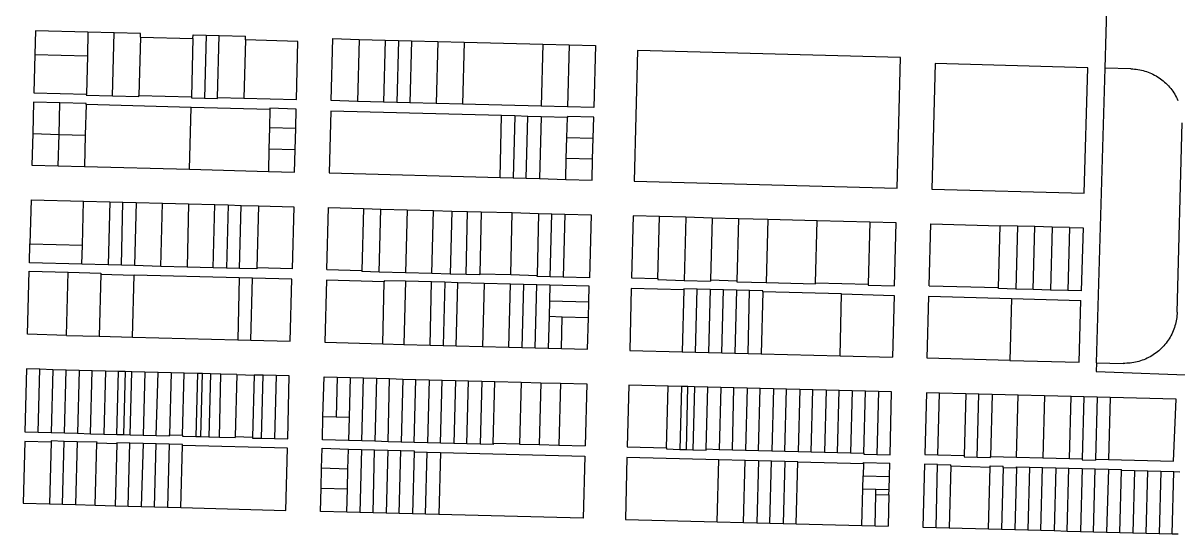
# Model space of a CAD drawing. Header units: inches. Extents: x 486468 to 494399, y 5455955 to 5460553.
# Drawn here: x 488730 to 489399, y 5457467 to 5457763 of the extents above; entities that cross this region are included whole.
import ezdxf

# ---------------------------------------------------------------- set-up
doc = ezdxf.new("R2010")
doc.units = ezdxf.units.IN
doc.header["$MEASUREMENT"] = 0
doc.layers.add('ParcelLines', color=10, linetype='Continuous')

msp = doc.modelspace()

# ---------------------------------------------------------------- linework, layer by layer
at = {"layer": 'ParcelLines', "color": 1}
for p, q in [((489356.663, 5457737.296), (489357.953, 5457780.887)), ((488736.718, 5457758.998), (488736.378, 5457745.296)), ((488767.168, 5457758.176), (488736.718, 5457758.998)), ((488767.168, 5457758.176), (488766.828, 5457744.496)), ((488782.418, 5457757.755), (488767.168, 5457758.176)), ((488781.468, 5457721.244), (488782.418, 5457757.755)), ((488797.618, 5457757.344), (488782.418, 5457757.755)), ((488797.568, 5457755.244), (488797.618, 5457757.344)), ((488828.017, 5457754.443), (488828.067, 5457756.543)), ((488828.067, 5457756.543), (488835.667, 5457756.343)), ((488835.667, 5457756.343), (488834.718, 5457719.842)), ((488835.667, 5457756.343), (488843.267, 5457756.142)), ((488842.318, 5457720.241), (488843.267, 5457756.142)), ((488843.267, 5457756.142), (488858.467, 5457755.741)), ((488858.417, 5457753.641), (488858.467, 5457755.741)), ((488797.568, 5457755.244), (488796.668, 5457721.444)), ((488797.568, 5457755.244), (488828.017, 5457754.443)), ((488828.017, 5457754.443), (488827.118, 5457720.642)), ((488858.417, 5457753.641), (488857.568, 5457719.841)), ((488888.866, 5457752.79), (488858.417, 5457753.641)), ((488888.016, 5457719.04), (488888.866, 5457752.79)), ((488908.066, 5457718.438), (488909.016, 5457754.389)), ((488909.016, 5457754.389), (488924.266, 5457753.978)), ((488924.266, 5457753.978), (488939.466, 5457753.578)), ((488939.466, 5457753.578), (488947.066, 5457753.377)), ((488947.066, 5457753.377), (488954.716, 5457753.167)), ((488954.716, 5457753.167), (488969.916, 5457752.766)), ((488969.916, 5457752.766), (488985.165, 5457752.366)), ((488985.165, 5457752.366), (488984.216, 5457716.405)), ((488985.165, 5457752.366), (489030.865, 5457751.146)), ((489030.865, 5457751.146), (489046.065, 5457750.746)), ((489046.065, 5457750.746), (489061.315, 5457750.337)), ((489061.315, 5457750.337), (489060.366, 5457714.387)), ((488736.378, 5457745.296), (488735.818, 5457723.046)), ((488736.378, 5457745.296), (488766.828, 5457744.496)), ((488766.828, 5457744.496), (488766.268, 5457722.244)), ((489085.615, 5457747.588), (489083.666, 5457671.688)), ((489238.064, 5457743.493), (489085.615, 5457747.588)), ((489236.115, 5457667.642), (489238.064, 5457743.493)), ((489258.114, 5457739.893), (489256.214, 5457667.094)), ((489346.613, 5457737.546), (489258.114, 5457739.893)), ((489344.464, 5457664.745), (489346.613, 5457737.546)), ((489351.616, 5457566.496), (489356.663, 5457737.296)), ((489371.663, 5457736.896), (489356.663, 5457737.296)), ((488735.818, 5457723.046), (488766.268, 5457722.244)), ((488766.268, 5457722.244), (488766.218, 5457721.644)), ((488735.668, 5457717.546), (488735.199, 5457699.296)), ((488750.868, 5457717.145), (488735.668, 5457717.546)), ((488750.419, 5457698.895), (488750.868, 5457717.145)), ((488766.118, 5457716.744), (488750.868, 5457717.145)), ((488766.068, 5457716.144), (488765.628, 5457698.494)), ((488766.068, 5457716.144), (488766.118, 5457716.744)), ((488826.968, 5457714.542), (488766.068, 5457716.144)), ((488766.218, 5457721.644), (488781.468, 5457721.244)), ((488781.468, 5457721.244), (488796.668, 5457720.844)), ((488796.668, 5457721.444), (488827.118, 5457720.642)), ((488796.668, 5457720.844), (488796.668, 5457721.444)), ((488827.118, 5457720.642), (488827.118, 5457720.042)), ((488827.118, 5457720.042), (488834.718, 5457719.842)), ((488834.718, 5457719.842), (488842.318, 5457719.641)), ((488842.318, 5457719.641), (488842.318, 5457720.241)), ((488842.318, 5457720.241), (488857.568, 5457719.841)), ((488857.568, 5457719.841), (488888.016, 5457719.04)), ((488923.316, 5457718.028), (488908.066, 5457718.438)), ((488938.516, 5457717.628), (488923.316, 5457718.028)), ((488946.166, 5457717.417), (488938.516, 5457717.628)), ((488953.766, 5457717.217), (488946.166, 5457717.417)), ((488969.016, 5457716.806), (488953.766, 5457717.217)), ((488984.216, 5457716.405), (488969.016, 5457716.806)), ((489029.916, 5457715.197), (488984.216, 5457716.405)), ((488872.618, 5457713.34), (488826.968, 5457714.542)), ((488872.618, 5457713.34), (488872.358, 5457702.89)), ((488872.618, 5457713.99), (488872.618, 5457713.34)), ((488887.866, 5457713.59), (488872.618, 5457713.99)), ((488887.577, 5457702.49), (488887.866, 5457713.59)), ((488907.916, 5457712.439), (488907.017, 5457676.539)), ((489006.916, 5457709.765), (488907.916, 5457712.439)), ((489014.566, 5457709.555), (489006.916, 5457709.765)), ((489022.166, 5457709.345), (489014.566, 5457709.555)), ((489029.766, 5457709.147), (489022.166, 5457709.345)), ((489045.016, 5457708.737), (489029.766, 5457709.147)), ((489045.166, 5457714.787), (489029.916, 5457715.197)), ((489045.016, 5457709.337), (489045.016, 5457708.737)), ((489060.266, 5457708.937), (489045.016, 5457709.337)), ((489060.366, 5457714.387), (489045.166, 5457714.787)), ((489059.946, 5457696.737), (489060.266, 5457708.937)), ((488872.358, 5457702.89), (488872.038, 5457690.239)), ((488887.248, 5457689.84), (488887.577, 5457702.49)), ((489044.706, 5457697.137), (489045.016, 5457708.737)), ((489398.415, 5457595.796), (489401.364, 5457705.597)), ((488735.199, 5457699.296), (488734.719, 5457680.994)), ((488750.419, 5457698.895), (488765.628, 5457698.494)), ((489044.386, 5457684.936), (489044.706, 5457697.137)), ((489059.626, 5457684.537), (489059.946, 5457696.737)), ((488887.248, 5457689.84), (488872.038, 5457690.239)), ((489044.066, 5457672.806), (489044.386, 5457684.936)), ((489059.316, 5457672.387), (489059.626, 5457684.537)), ((488734.719, 5457680.994), (488749.969, 5457680.595)), ((488749.969, 5457680.595), (488765.169, 5457680.204)), ((488765.169, 5457680.204), (488826.018, 5457678.622)), ((488826.018, 5457678.622), (488871.718, 5457677.429)), ((488907.017, 5457676.539), (489006.016, 5457673.836)), ((489006.016, 5457673.836), (489013.616, 5457673.636)), ((489013.616, 5457673.636), (489021.216, 5457673.426)), ((489021.216, 5457673.426), (489028.866, 5457673.216)), ((489028.866, 5457673.216), (489044.066, 5457672.806)), ((489044.066, 5457672.806), (489059.316, 5457672.387)), ((489083.666, 5457671.688), (489236.115, 5457667.642)), ((489256.214, 5457667.094), (489344.464, 5457664.745)), ((488734.209, 5457660.884), (488733.559, 5457635.344)), ((488734.209, 5457660.884), (488764.669, 5457660.104)), ((488763.969, 5457634.542), (488764.669, 5457660.104)), ((488764.669, 5457660.104), (488779.869, 5457659.713)), ((488779.869, 5457659.713), (488778.919, 5457623.151)), ((488779.869, 5457659.713), (488787.469, 5457659.512)), ((488786.519, 5457622.951), (488787.469, 5457659.512)), ((488787.469, 5457659.512), (488795.069, 5457659.312)), ((488795.069, 5457659.312), (488794.119, 5457622.751)), ((488795.069, 5457659.312), (488810.319, 5457658.921)), ((488809.369, 5457622.351), (488810.319, 5457658.921)), ((488810.319, 5457658.921), (488825.518, 5457658.521)), ((488825.518, 5457658.521), (488824.569, 5457621.95)), ((488825.518, 5457658.521), (488840.718, 5457658.131)), ((488839.819, 5457621.55), (488840.718, 5457658.131)), ((488840.718, 5457658.131), (488848.368, 5457657.93)), ((488848.368, 5457657.93), (488847.419, 5457621.349)), ((488848.368, 5457657.93), (488855.968, 5457657.73)), ((488855.019, 5457621.149), (488855.968, 5457657.73)), ((488855.968, 5457657.73), (488866.018, 5457657.47)), ((488866.018, 5457657.47), (488865.069, 5457621.489)), ((488866.018, 5457657.47), (488886.418, 5457656.939)), ((488886.418, 5457656.939), (488885.469, 5457620.989)), ((488905.574, 5457620.447), (488906.507, 5457656.398)), ((488906.507, 5457656.398), (488926.917, 5457655.828)), ((488926.917, 5457655.828), (488925.983, 5457619.891)), ((488926.917, 5457655.828), (488936.967, 5457655.557)), ((488936.017, 5457619.006), (488936.967, 5457655.557)), ((488936.967, 5457655.557), (488952.167, 5457655.146)), ((488952.167, 5457655.146), (488951.267, 5457618.587)), ((488952.167, 5457655.146), (488967.417, 5457654.726)), ((488967.417, 5457654.726), (488978.067, 5457654.435)), ((488978.067, 5457654.435), (488977.117, 5457617.886)), ((488978.067, 5457654.435), (488987.217, 5457654.185)), ((488986.267, 5457617.635), (488987.217, 5457654.185)), ((488987.217, 5457654.185), (488995.117, 5457653.976)), ((488995.117, 5457653.976), (488994.227, 5457618.035)), ((488995.117, 5457653.976), (489013.117, 5457653.486)), ((489012.187, 5457617.545), (489013.117, 5457653.486)), ((489013.117, 5457653.486), (489028.316, 5457653.066)), ((489028.316, 5457653.066), (489027.432, 5457617.135)), ((489028.316, 5457653.066), (489035.966, 5457652.856)), ((489035.966, 5457652.856), (489043.566, 5457652.656)), ((489043.566, 5457652.656), (489058.816, 5457652.237)), ((489058.816, 5457652.237), (489057.867, 5457615.687)), ((489083.166, 5457651.588), (489082.217, 5457615.637)), ((489098.416, 5457651.178), (489083.166, 5457651.588)), ((489097.467, 5457615.238), (489098.416, 5457651.178)), ((489113.666, 5457650.778), (489098.416, 5457651.178)), ((489113.666, 5457650.778), (489112.716, 5457614.239)), ((489128.866, 5457650.379), (489113.666, 5457650.778)), ((489128.866, 5457650.379), (489127.916, 5457614.439)), ((489144.116, 5457649.97), (489128.866, 5457650.379)), ((489144.116, 5457649.97), (489143.166, 5457614.039)), ((489161.266, 5457649.51), (489144.116, 5457649.97)), ((489161.266, 5457649.51), (489160.316, 5457612.99)), ((489189.865, 5457648.751), (489161.266, 5457649.51)), ((489220.315, 5457647.942), (489189.865, 5457648.751)), ((489220.315, 5457647.942), (489219.366, 5457612.041)), ((489235.565, 5457647.542), (489220.315, 5457647.942)), ((489234.615, 5457611.043), (489235.565, 5457647.542)), ((489254.705, 5457611.033), (489255.605, 5457647.003)), ((489255.605, 5457647.003), (489295.814, 5457645.924)), ((489294.915, 5457609.995), (489295.814, 5457645.924)), ((489305.865, 5457645.655), (489295.814, 5457645.924)), ((489315.865, 5457645.395), (489305.865, 5457645.655)), ((489315.015, 5457608.895), (489315.865, 5457645.395)), ((489325.915, 5457645.125), (489315.865, 5457645.395)), ((489335.965, 5457644.855), (489325.915, 5457645.125)), ((488733.269, 5457624.344), (488733.559, 5457635.344)), ((488733.559, 5457635.344), (488763.969, 5457634.542)), ((488763.669, 5457623.542), (488763.969, 5457634.542)), ((488763.669, 5457623.542), (488733.269, 5457624.344)), ((488778.919, 5457623.151), (488763.669, 5457623.542)), ((488786.519, 5457622.951), (488778.919, 5457623.151)), ((488794.119, 5457622.751), (488786.519, 5457622.951)), ((488809.369, 5457622.351), (488794.119, 5457622.751)), ((488824.569, 5457621.95), (488809.369, 5457622.351)), ((488839.819, 5457621.55), (488824.569, 5457621.95)), ((488732.17, 5457582.942), (488733.119, 5457619.493)), ((488733.119, 5457619.493), (488755.619, 5457618.892)), ((488754.67, 5457582.341), (488755.619, 5457618.892)), ((488755.619, 5457618.892), (488774.669, 5457618.392)), ((488774.669, 5457618.392), (488774.649, 5457617.792)), ((488854.869, 5457615.689), (488793.969, 5457617.291)), ((488847.419, 5457621.349), (488839.819, 5457621.55)), ((488855.019, 5457621.149), (488847.419, 5457621.349)), ((488854.869, 5457615.689), (488853.969, 5457579.699)), ((488862.469, 5457615.489), (488854.869, 5457615.689)), ((488861.569, 5457579.499), (488862.469, 5457615.489)), ((488885.319, 5457614.889), (488862.469, 5457615.489)), ((488885.469, 5457620.989), (488865.069, 5457621.489)), ((488905.574, 5457620.447), (488925.983, 5457619.891)), ((488925.983, 5457619.891), (488925.967, 5457619.287)), ((488936.017, 5457619.006), (488925.967, 5457619.287)), ((488951.267, 5457618.587), (488936.017, 5457619.006)), ((488966.467, 5457618.176), (488951.267, 5457618.587)), ((488977.117, 5457617.886), (488966.467, 5457618.176)), ((488986.267, 5457617.635), (488977.117, 5457617.886)), ((488994.217, 5457617.425), (488986.267, 5457617.635)), ((488994.227, 5457618.035), (489012.187, 5457617.545)), ((489012.187, 5457617.545), (489027.432, 5457617.135)), ((489027.417, 5457616.526), (489027.432, 5457617.135)), ((489035.017, 5457616.317), (489027.417, 5457616.526)), ((489042.617, 5457616.107), (489035.017, 5457616.317)), ((489057.867, 5457615.687), (489042.617, 5457616.107)), ((489082.217, 5457615.637), (489097.467, 5457615.238)), ((488884.369, 5457578.888), (488885.319, 5457614.889)), ((488905.419, 5457614.338), (488904.469, 5457578.337)), ((488938.917, 5457613.436), (488905.419, 5457614.338)), ((488938.018, 5457577.447), (488938.917, 5457613.436)), ((488966.367, 5457613.296), (488951.117, 5457613.706)), ((488973.967, 5457613.086), (488966.367, 5457613.296)), ((488981.567, 5457612.885), (488973.967, 5457613.086)), ((488996.817, 5457612.475), (488981.567, 5457612.885)), ((488996.817, 5457612.475), (488995.868, 5457575.905)), ((489012.017, 5457612.065), (488996.817, 5457612.475)), ((489011.117, 5457575.496), (489012.017, 5457612.065)), ((489019.667, 5457611.855), (489012.017, 5457612.065)), ((489027.267, 5457611.646), (489019.667, 5457611.855)), ((489034.867, 5457611.447), (489027.267, 5457611.646)), ((489057.717, 5457610.837), (489034.867, 5457611.447)), ((489057.477, 5457601.687), (489057.717, 5457610.837)), ((489082.067, 5457609.587), (489081.167, 5457573.638)), ((489112.566, 5457608.739), (489082.067, 5457609.587)), ((489112.566, 5457608.739), (489111.617, 5457572.838)), ((489112.566, 5457609.389), (489112.566, 5457608.739)), ((489120.166, 5457609.179), (489112.566, 5457609.389)), ((489112.716, 5457614.239), (489127.916, 5457613.839)), ((489119.267, 5457572.638), (489120.166, 5457609.179)), ((489127.816, 5457608.969), (489120.166, 5457609.179)), ((489127.816, 5457608.969), (489126.867, 5457572.438)), ((489135.416, 5457608.769), (489127.816, 5457608.969)), ((489127.916, 5457614.439), (489127.916, 5457613.839)), ((489127.916, 5457614.439), (489143.166, 5457614.039)), ((489134.467, 5457572.239), (489135.416, 5457608.769)), ((489143.066, 5457608.559), (489135.416, 5457608.769)), ((489150.666, 5457608.349), (489143.066, 5457608.559)), ((489160.316, 5457612.99), (489188.866, 5457612.241)), ((489188.866, 5457612.241), (489188.916, 5457612.841)), ((489188.916, 5457612.841), (489219.366, 5457612.041)), ((489219.366, 5457612.041), (489219.366, 5457611.441)), ((489219.366, 5457611.441), (489234.615, 5457611.043)), ((489254.705, 5457611.033), (489294.915, 5457609.995)), ((489294.915, 5457609.445), (489294.915, 5457609.995)), ((489304.965, 5457609.175), (489294.915, 5457609.445)), ((489315.015, 5457608.895), (489304.965, 5457609.175)), ((489325.065, 5457608.625), (489315.015, 5457608.895)), ((489335.115, 5457608.355), (489325.065, 5457608.625)), ((489034.637, 5457602.286), (489034.417, 5457593.186)), ((489057.237, 5457592.537), (489057.477, 5457601.687)), ((489158.266, 5457608.14), (489150.666, 5457608.349)), ((489158.266, 5457607.54), (489157.317, 5457571.64)), ((489158.266, 5457607.54), (489158.266, 5457608.14)), ((489203.966, 5457606.341), (489158.266, 5457607.54)), ((489203.066, 5457570.442), (489203.966, 5457606.341)), ((489203.966, 5457606.341), (489234.466, 5457605.543)), ((489234.466, 5457605.543), (489233.516, 5457569.642)), ((489253.616, 5457569.092), (489254.565, 5457604.993)), ((489254.565, 5457604.993), (489302.465, 5457603.695)), ((489302.465, 5457603.695), (489301.416, 5457567.844)), ((489302.465, 5457603.695), (489342.665, 5457602.595)), ((489341.566, 5457566.795), (489342.665, 5457602.595)), ((489034.417, 5457593.186), (489033.967, 5457574.896)), ((489042.017, 5457592.966), (489034.417, 5457593.186)), ((489057.237, 5457592.537), (489042.017, 5457592.966)), ((489056.767, 5457574.286), (489057.237, 5457592.537)), ((488754.67, 5457582.341), (488732.17, 5457582.942)), ((488754.67, 5457582.341), (488773.72, 5457581.831)), ((488773.72, 5457581.831), (488793.07, 5457581.32)), ((488793.07, 5457581.32), (488853.969, 5457579.699)), ((488853.969, 5457579.699), (488861.569, 5457579.499)), ((488861.569, 5457579.499), (488884.369, 5457578.888)), ((488904.469, 5457578.337), (488938.018, 5457577.447)), ((488938.018, 5457577.447), (488950.168, 5457577.126)), ((488950.168, 5457577.126), (488965.418, 5457576.715)), ((488965.418, 5457576.715), (488973.018, 5457576.515)), ((488973.018, 5457576.515), (488980.618, 5457576.315)), ((488980.618, 5457576.315), (488995.868, 5457575.905)), ((488995.868, 5457575.905), (489011.117, 5457575.496)), ((489011.117, 5457575.496), (489018.717, 5457575.296)), ((489018.717, 5457575.296), (489026.317, 5457575.096)), ((489026.317, 5457575.096), (489033.967, 5457574.896)), ((489033.967, 5457574.896), (489041.567, 5457574.686)), ((489041.567, 5457574.686), (489056.767, 5457574.286)), ((489081.167, 5457573.638), (489111.617, 5457572.838)), ((489111.617, 5457572.838), (489119.267, 5457572.638)), ((489119.267, 5457572.638), (489126.867, 5457572.438)), ((489126.867, 5457572.438), (489134.467, 5457572.239)), ((489134.467, 5457572.239), (489142.117, 5457572.04)), ((489142.117, 5457572.04), (489149.717, 5457571.84)), ((489149.717, 5457571.84), (489157.317, 5457571.64)), ((489157.317, 5457571.64), (489203.066, 5457570.442)), ((489203.066, 5457570.442), (489233.516, 5457569.642)), ((489301.416, 5457567.844), (489253.616, 5457569.092)), ((488731.62, 5457562.842), (488730.67, 5457526.34)), ((488739.22, 5457562.641), (488731.62, 5457562.842)), ((488738.27, 5457526.14), (488739.22, 5457562.641)), ((488746.87, 5457562.431), (488739.22, 5457562.641)), ((488746.87, 5457562.431), (488745.87, 5457525.939)), ((488754.47, 5457562.231), (488746.87, 5457562.431)), ((488762.07, 5457562.03), (488754.47, 5457562.231)), ((488769.67, 5457561.83), (488762.07, 5457562.03)), ((488777.32, 5457561.62), (488769.67, 5457561.83)), ((488784.92, 5457561.419), (488777.32, 5457561.62)), ((489301.416, 5457567.844), (489341.566, 5457566.795)), ((489351.616, 5457566.496), (489351.466, 5457561.295)), ((489351.616, 5457566.496), (489367.166, 5457566.096)), ((488788.72, 5457561.32), (488784.92, 5457561.419)), ((488792.52, 5457561.22), (488788.72, 5457561.32)), ((488800.12, 5457561.02), (488792.52, 5457561.22)), ((488800.12, 5457561.02), (488799.17, 5457524.499)), ((488807.77, 5457560.81), (488800.12, 5457561.02)), ((488806.77, 5457524.298), (488807.77, 5457560.81)), ((488815.37, 5457560.609), (488807.77, 5457560.81)), ((488822.97, 5457560.409), (488815.37, 5457560.609)), ((488830.57, 5457560.209), (488822.97, 5457560.409)), ((488833.62, 5457560.129), (488830.57, 5457560.209)), ((488832.67, 5457523.598), (488833.62, 5457560.129)), ((488838.17, 5457560.008), (488833.62, 5457560.129)), ((488844.269, 5457559.838), (488838.17, 5457560.008)), ((488853.419, 5457559.598), (488844.269, 5457559.838)), ((488853.419, 5457559.598), (488852.485, 5457523.666)), ((488853.419, 5457559.598), (488863.469, 5457559.328)), ((488863.469, 5457559.328), (488862.536, 5457523.395)), ((488868.619, 5457559.188), (488863.469, 5457559.328)), ((488867.67, 5457522.647), (488868.619, 5457559.188)), ((488876.269, 5457558.988), (488868.619, 5457559.188)), ((488876.269, 5457558.988), (488875.27, 5457522.447)), ((488903.374, 5457535.342), (488903.969, 5457558.237)), ((488903.969, 5457558.237), (488911.594, 5457558.032)), ((488911.594, 5457558.032), (488910.984, 5457535.141)), ((488911.594, 5457558.032), (488919.219, 5457557.826)), ((488919.219, 5457557.826), (488918.593, 5457534.941)), ((488919.219, 5457557.826), (488926.819, 5457557.627)), ((488925.87, 5457521.086), (488926.819, 5457557.627)), ((488926.819, 5457557.627), (488934.419, 5457557.427)), ((488934.419, 5457557.427), (488933.469, 5457520.886)), ((488934.419, 5457557.427), (488942.018, 5457557.226)), ((488942.018, 5457557.226), (488949.668, 5457557.016)), ((488949.668, 5457557.016), (488957.268, 5457556.816)), ((488957.268, 5457556.816), (488964.868, 5457556.616)), ((488964.868, 5457556.616), (488972.518, 5457556.415)), ((488972.518, 5457556.415), (488980.118, 5457556.205)), ((488980.118, 5457556.205), (488987.718, 5457556.005)), ((488987.718, 5457556.005), (488995.368, 5457555.795)), ((488995.368, 5457555.795), (489002.968, 5457555.595)), ((489002.968, 5457555.595), (489018.218, 5457555.196)), ((489018.218, 5457555.196), (489017.283, 5457519.257)), ((489018.218, 5457555.196), (489029.618, 5457554.886)), ((489029.618, 5457554.886), (489028.683, 5457518.954)), ((489029.618, 5457554.886), (489041.018, 5457554.586)), ((489351.466, 5457561.295), (489433.996, 5457558.397)), ((489041.018, 5457554.586), (489040.083, 5457518.652)), ((489041.018, 5457554.586), (489056.267, 5457554.186)), ((489056.267, 5457554.186), (489055.335, 5457518.277)), ((489080.617, 5457553.537), (489079.718, 5457517.637)), ((489103.467, 5457552.938), (489080.617, 5457553.537)), ((489102.568, 5457517.038), (489103.467, 5457552.938)), ((489111.117, 5457552.738), (489103.467, 5457552.938)), ((489111.117, 5457552.738), (489110.168, 5457516.239)), ((489114.917, 5457552.638), (489111.117, 5457552.738)), ((489113.968, 5457516.139), (489114.917, 5457552.638)), ((489118.717, 5457552.538), (489114.917, 5457552.638)), ((489118.717, 5457552.538), (489117.768, 5457516.039)), ((489126.367, 5457552.339), (489118.717, 5457552.538)), ((489125.418, 5457516.439), (489126.367, 5457552.339)), ((489133.967, 5457552.139), (489126.367, 5457552.339)), ((489133.967, 5457552.139), (489133.017, 5457516.239)), ((489141.567, 5457551.939), (489133.967, 5457552.139)), ((489140.633, 5457516.039), (489141.567, 5457551.939)), ((489149.217, 5457551.74), (489141.567, 5457551.939)), ((489149.217, 5457551.74), (489148.234, 5457515.839)), ((489156.817, 5457551.54), (489149.217, 5457551.74)), ((489155.883, 5457515.639), (489156.817, 5457551.54)), ((489164.417, 5457551.34), (489156.817, 5457551.54)), ((489164.417, 5457551.34), (489163.467, 5457515.439)), ((489172.067, 5457551.14), (489164.417, 5457551.34)), ((489171.117, 5457515.239), (489172.067, 5457551.14)), ((489179.667, 5457550.94), (489172.067, 5457551.14)), ((489179.667, 5457550.94), (489178.717, 5457515.041)), ((489187.267, 5457550.74), (489179.667, 5457550.94)), ((489186.317, 5457514.841), (489187.267, 5457550.74)), ((489194.917, 5457550.541), (489187.267, 5457550.74)), ((489194.917, 5457550.541), (489193.967, 5457514.641)), ((489202.517, 5457550.341), (489194.917, 5457550.541)), ((489201.567, 5457514.441), (489202.517, 5457550.341)), ((489210.117, 5457550.142), (489202.517, 5457550.341)), ((489210.117, 5457550.142), (489209.167, 5457514.241)), ((489217.766, 5457549.942), (489210.117, 5457550.142)), ((489216.817, 5457514.041), (489217.766, 5457549.942)), ((489225.366, 5457549.742), (489217.766, 5457549.942)), ((489225.366, 5457549.742), (489224.417, 5457513.191)), ((489253.069, 5457549.085), (489252.169, 5457513.167)), ((489260.719, 5457548.885), (489253.069, 5457549.085)), ((489259.769, 5457512.969), (489260.719, 5457548.885)), ((489275.919, 5457548.488), (489260.719, 5457548.885)), ((489275.919, 5457548.488), (489274.969, 5457512.573)), ((489283.518, 5457548.289), (489275.919, 5457548.488)), ((489282.567, 5457511.693), (489283.518, 5457548.289)), ((489291.168, 5457548.089), (489283.518, 5457548.289)), ((489291.168, 5457548.089), (489290.219, 5457512.175)), ((489306.369, 5457547.692), (489291.168, 5457548.089)), ((489305.419, 5457511.779), (489306.369, 5457547.692)), ((489321.569, 5457547.295), (489306.369, 5457547.692)), ((489321.569, 5457547.295), (489320.619, 5457511.383)), ((489337.069, 5457546.89), (489321.569, 5457547.295)), ((489336.119, 5457510.979), (489337.069, 5457546.89)), ((489344.419, 5457546.698), (489337.069, 5457546.89)), ((489344.419, 5457546.698), (489343.469, 5457510.788)), ((489352.019, 5457546.5), (489344.419, 5457546.698)), ((489352.019, 5457546.5), (489351.069, 5457510.59)), ((489359.59, 5457546.302), (489352.019, 5457546.5)), ((489359.59, 5457546.302), (489358.643, 5457510.392)), ((489397.898, 5457545.301), (489359.59, 5457546.302)), ((489396.356, 5457509.409), (489397.898, 5457545.301)), ((488903.02, 5457521.687), (488903.374, 5457535.342)), ((488903.374, 5457535.342), (488910.984, 5457535.141)), ((488910.984, 5457535.141), (488918.593, 5457534.941)), ((488918.593, 5457534.941), (488918.22, 5457521.286)), ((488730.67, 5457526.34), (488738.27, 5457526.14)), ((488738.27, 5457526.14), (488745.87, 5457525.939)), ((488745.87, 5457525.939), (488753.52, 5457525.729)), ((488753.52, 5457525.729), (488761.12, 5457525.53)), ((488761.12, 5457525.53), (488768.72, 5457525.32)), ((488768.72, 5457525.32), (488776.32, 5457525.119)), ((488776.32, 5457525.119), (488783.97, 5457524.909)), ((488783.97, 5457524.909), (488787.77, 5457524.809)), ((488787.77, 5457524.809), (488791.57, 5457524.699)), ((488791.57, 5457524.699), (488799.17, 5457524.499)), ((488799.17, 5457524.499), (488806.77, 5457524.298)), ((488806.77, 5457524.298), (488814.42, 5457524.088)), ((488814.42, 5457524.688), (488822.02, 5457524.489)), ((488814.42, 5457524.088), (488814.42, 5457524.688)), ((488829.62, 5457523.679), (488832.67, 5457523.598)), ((488832.67, 5457523.598), (488837.22, 5457523.478)), ((488837.22, 5457523.478), (488843.32, 5457523.308)), ((488843.32, 5457523.308), (488852.47, 5457523.058)), ((488852.485, 5457523.666), (488852.47, 5457523.058)), ((488852.485, 5457523.666), (488862.536, 5457523.395)), ((488862.536, 5457523.395), (488862.52, 5457522.787)), ((488862.52, 5457522.787), (488867.67, 5457522.647)), ((488867.67, 5457522.647), (488875.27, 5457522.447)), ((488918.22, 5457521.286), (488903.02, 5457521.687)), ((488730.52, 5457520.84), (488729.571, 5457484.988)), ((488745.77, 5457520.439), (488730.52, 5457520.84)), ((488753.37, 5457520.879), (488745.77, 5457521.089)), ((488745.77, 5457521.089), (488745.77, 5457520.439)), ((488760.97, 5457520.659), (488753.37, 5457520.879)), ((488771.421, 5457483.848), (488772.37, 5457519.739)), ((488783.82, 5457519.439), (488772.37, 5457519.739)), ((488783.82, 5457519.439), (488782.871, 5457483.538)), ((488783.82, 5457520.039), (488783.82, 5457519.439)), ((488791.42, 5457519.839), (488783.82, 5457520.039)), ((488790.471, 5457483.337), (488791.42, 5457519.839)), ((488799.07, 5457519.639), (488791.42, 5457519.839)), ((488806.67, 5457519.438), (488799.07, 5457519.639)), ((488814.27, 5457519.238), (488806.67, 5457519.438)), ((488814.27, 5457519.238), (488813.321, 5457482.708)), ((488820.92, 5457482.498), (488821.87, 5457518.438)), ((488882.77, 5457516.837), (488821.87, 5457518.438)), ((488881.82, 5457480.837), (488882.77, 5457516.837)), ((488917.82, 5457504.837), (488918.12, 5457516.436)), ((488918.12, 5457516.436), (488925.72, 5457516.236)), ((488925.87, 5457521.086), (488918.22, 5457521.286)), ((488925.72, 5457516.236), (488924.77, 5457479.686)), ((488925.72, 5457516.236), (488933.32, 5457516.036)), ((488933.469, 5457520.886), (488925.87, 5457521.086)), ((488932.37, 5457479.486), (488933.32, 5457516.036)), ((488933.32, 5457516.036), (488940.97, 5457515.836)), ((488941.069, 5457520.676), (488933.469, 5457520.886)), ((488940.97, 5457515.836), (488940.02, 5457479.286)), ((488940.97, 5457515.836), (488948.569, 5457515.635)), ((488948.719, 5457520.465), (488941.069, 5457520.676)), ((488947.62, 5457479.086), (488948.569, 5457515.635)), ((488948.569, 5457515.635), (488956.169, 5457515.435)), ((488956.319, 5457520.265), (488948.719, 5457520.465)), ((488956.169, 5457514.785), (488955.22, 5457478.885)), ((488956.169, 5457515.435), (488956.169, 5457514.785)), ((488956.169, 5457514.785), (488963.769, 5457514.586)), ((488963.919, 5457520.066), (488956.319, 5457520.265)), ((488971.568, 5457519.856), (488963.919, 5457520.066)), ((488979.168, 5457519.655), (488971.568, 5457519.856)), ((488986.768, 5457519.445), (488979.168, 5457519.655)), ((488994.418, 5457519.235), (488986.768, 5457519.445)), ((489002.018, 5457519.035), (488994.418, 5457519.235)), ((489002.033, 5457519.663), (489002.018, 5457519.035)), ((489017.283, 5457519.257), (489002.033, 5457519.663)), ((489017.283, 5457519.257), (489028.683, 5457518.954)), ((489028.683, 5457518.954), (489040.083, 5457518.652)), ((489040.083, 5457518.652), (489055.335, 5457518.277)), ((489079.718, 5457517.637), (489102.568, 5457517.038)), ((489110.168, 5457516.239), (489113.968, 5457516.139)), ((489113.968, 5457516.139), (489117.768, 5457516.039)), ((489117.768, 5457516.039), (489125.368, 5457515.839)), ((489125.368, 5457515.839), (489125.418, 5457516.439)), ((489125.418, 5457516.439), (489133.017, 5457516.239)), ((489133.017, 5457516.239), (489140.633, 5457516.039)), ((489140.633, 5457516.039), (489148.234, 5457515.839)), ((489148.234, 5457515.839), (489155.883, 5457515.639)), ((489155.883, 5457515.639), (489163.467, 5457515.439)), ((489163.467, 5457515.439), (489171.117, 5457515.239)), ((489171.117, 5457515.239), (489178.717, 5457515.041)), ((489178.717, 5457515.041), (489186.317, 5457514.841)), ((489186.317, 5457514.841), (489193.967, 5457514.641)), ((488962.87, 5457478.685), (488963.769, 5457514.586)), ((488963.769, 5457514.586), (488971.418, 5457514.386)), ((488971.418, 5457514.386), (488970.47, 5457478.485)), ((488971.418, 5457514.386), (489055.168, 5457512.187)), ((489055.168, 5457512.187), (489054.269, 5457476.286)), ((489079.568, 5457511.537), (489078.618, 5457475.638)), ((489132.868, 5457510.139), (489079.568, 5457511.537)), ((489131.918, 5457474.238), (489132.868, 5457510.139)), ((489148.117, 5457509.739), (489132.868, 5457510.139)), ((489147.168, 5457473.84), (489148.117, 5457509.739)), ((489155.717, 5457509.539), (489148.117, 5457509.739)), ((489155.717, 5457509.539), (489154.768, 5457473.64)), ((489163.317, 5457509.339), (489155.717, 5457509.539)), ((489162.418, 5457473.44), (489163.317, 5457509.339)), ((489170.967, 5457509.14), (489163.317, 5457509.339)), ((489170.967, 5457509.14), (489170.018, 5457473.24)), ((489178.567, 5457508.941), (489170.967, 5457509.14)), ((489177.618, 5457473.04), (489178.567, 5457508.941)), ((489178.567, 5457508.941), (489216.657, 5457507.991)), ((489193.967, 5457514.641), (489201.567, 5457514.441)), ((489201.567, 5457514.441), (489209.167, 5457514.241)), ((489209.167, 5457514.241), (489216.817, 5457514.041)), ((489216.657, 5457507.991), (489216.467, 5457500.941)), ((489216.657, 5457507.991), (489216.667, 5457508.541)), ((489216.667, 5457508.541), (489231.917, 5457508.141)), ((489231.707, 5457500.541), (489231.917, 5457508.141)), ((489252.169, 5457513.167), (489259.769, 5457512.969)), ((489259.769, 5457512.969), (489274.969, 5457512.573)), ((489282.567, 5457511.693), (489290.201, 5457511.492)), ((489290.201, 5457511.492), (489290.219, 5457512.175)), ((489290.219, 5457512.175), (489305.419, 5457511.779)), ((489305.419, 5457511.779), (489320.619, 5457511.383)), ((489320.619, 5457511.383), (489336.119, 5457510.979)), ((489336.119, 5457510.979), (489343.469, 5457510.788)), ((489343.469, 5457510.788), (489343.451, 5457510.095)), ((489343.451, 5457510.095), (489351.051, 5457509.895)), ((489351.069, 5457510.59), (489351.051, 5457509.895)), ((489351.069, 5457510.59), (489358.643, 5457510.392)), ((489358.643, 5457510.392), (489396.356, 5457509.409)), ((488902.27, 5457493.686), (488902.57, 5457505.237)), ((488917.82, 5457504.837), (488902.57, 5457505.237)), ((488917.52, 5457493.287), (488917.82, 5457504.837)), ((489258.667, 5457470.892), (489259.617, 5457507.393)), ((489259.617, 5457507.393), (489267.217, 5457507.193)), ((489267.201, 5457506.584), (489266.267, 5457470.692)), ((489267.201, 5457506.584), (489267.217, 5457507.193)), ((489267.201, 5457506.584), (489290.05, 5457505.984)), ((489289.067, 5457470.093), (489290.05, 5457505.984)), ((489290.05, 5457505.984), (489290.067, 5457506.593)), ((489290.067, 5457506.593), (489297.667, 5457506.393)), ((489297.667, 5457505.793), (489296.717, 5457469.894)), ((489297.667, 5457505.793), (489297.667, 5457506.393)), ((489297.667, 5457505.793), (489305.267, 5457505.593)), ((489305.267, 5457505.593), (489304.317, 5457469.694)), ((489312.867, 5457505.994), (489311.917, 5457469.494)), ((489312.867, 5457505.994), (489320.467, 5457505.795)), ((489320.467, 5457505.795), (489328.117, 5457505.595)), ((489328.117, 5457505.595), (489335.716, 5457505.395)), ((489335.716, 5457505.395), (489343.316, 5457505.195)), ((489343.316, 5457505.195), (489350.916, 5457504.995)), ((489350.916, 5457504.995), (489358.566, 5457504.795)), ((489358.566, 5457504.795), (489366.166, 5457504.595)), ((489366.116, 5457503.995), (489366.166, 5457504.595)), ((489373.766, 5457503.795), (489366.116, 5457503.995)), ((489381.366, 5457503.586), (489373.766, 5457503.795)), ((489388.966, 5457503.386), (489381.366, 5457503.586)), ((489396.566, 5457503.186), (489388.966, 5457503.386)), ((489399.916, 5457503.096), (489396.566, 5457503.186)), ((489216.267, 5457493.341), (489216.467, 5457500.941)), ((489216.467, 5457500.941), (489231.707, 5457500.541)), ((489231.497, 5457492.942), (489231.707, 5457500.541)), ((488902.27, 5457493.686), (488917.52, 5457493.287)), ((488917.17, 5457479.886), (488917.52, 5457493.287)), ((489215.718, 5457472.041), (489216.267, 5457493.341)), ((489216.267, 5457493.341), (489223.867, 5457493.141)), ((489223.317, 5457471.842), (489223.787, 5457490.091)), ((489223.787, 5457490.091), (489223.867, 5457493.141)), ((489223.787, 5457490.091), (489231.417, 5457489.892)), ((489223.867, 5457493.141), (489231.497, 5457492.942)), ((489231.417, 5457489.892), (489230.947, 5457471.642)), ((489231.417, 5457489.892), (489231.497, 5457492.942)), ((488729.571, 5457484.988), (488744.821, 5457484.579)), ((488744.821, 5457484.579), (488752.421, 5457484.369)), ((488752.421, 5457484.369), (488760.021, 5457484.158)), ((488760.021, 5457484.158), (488771.421, 5457483.848)), ((488771.421, 5457483.848), (488782.871, 5457483.538)), ((488782.871, 5457483.538), (488790.471, 5457483.337)), ((488790.471, 5457483.337), (488798.071, 5457483.128)), ((488798.071, 5457483.128), (488805.721, 5457482.918)), ((488805.721, 5457482.918), (488813.321, 5457482.708)), ((488813.321, 5457482.708), (488820.92, 5457482.498)), ((488820.92, 5457482.498), (488881.82, 5457480.837)), ((488924.77, 5457479.686), (488917.17, 5457479.886)), ((488932.37, 5457479.486), (488924.77, 5457479.686)), ((488940.02, 5457479.286), (488932.37, 5457479.486)), ((488947.62, 5457479.086), (488940.02, 5457479.286)), ((488955.22, 5457478.885), (488947.62, 5457479.086)), ((488962.87, 5457478.685), (488955.22, 5457478.885)), ((488970.47, 5457478.485), (488962.87, 5457478.685)), ((489054.269, 5457476.286), (488970.47, 5457478.485)), ((489078.618, 5457475.638), (489131.918, 5457474.238)), ((489131.918, 5457474.238), (489147.168, 5457473.84)), ((489147.168, 5457473.84), (489154.768, 5457473.64)), ((489154.768, 5457473.64), (489162.418, 5457473.44)), ((489162.418, 5457473.44), (489170.018, 5457473.24)), ((489170.018, 5457473.24), (489177.618, 5457473.04)), ((489177.618, 5457473.04), (489215.718, 5457472.041)), ((489215.718, 5457472.041), (489223.317, 5457471.842)), ((489223.317, 5457471.842), (489230.947, 5457471.642)), ((489258.667, 5457470.892), (489266.267, 5457470.692)), ((489266.267, 5457470.692), (489289.067, 5457470.093)), ((489289.067, 5457470.093), (489296.717, 5457469.894)), ((489296.717, 5457469.894), (489304.317, 5457469.694)), ((489304.317, 5457469.694), (489311.917, 5457469.494)), ((489311.917, 5457469.494), (489319.517, 5457469.284)), ((489319.517, 5457469.284), (489327.117, 5457469.084)), ((489327.117, 5457469.084), (489334.767, 5457468.884)), ((489334.767, 5457468.884), (489342.367, 5457468.684)), ((489342.367, 5457468.684), (489349.967, 5457468.484)), ((489349.967, 5457468.484), (489357.567, 5457468.285)), ((489357.567, 5457468.285), (489365.167, 5457468.086)), ((489365.167, 5457468.086), (489372.817, 5457467.886)), ((489372.817, 5457467.886), (489380.417, 5457467.686)), ((489380.417, 5457467.686), (489388.017, 5457467.486)), ((489388.017, 5457467.486), (489395.617, 5457467.286)), ((489395.617, 5457467.286), (489398.967, 5457467.196))]:
    msp.add_line(p, q, dxfattribs=at)
for points in [[(488924.266, 5457753.978), (488923.316, 5457718.038), (488923.316, 5457718.028)], [(488939.466, 5457753.578), (488938.516, 5457717.638), (488938.516, 5457717.628)], [(488947.066, 5457753.377), (488946.166, 5457717.437), (488946.166, 5457717.417)], [(488954.716, 5457753.167), (488953.766, 5457717.237), (488953.766, 5457717.217)], [(488969.916, 5457752.766), (488969.016, 5457716.836), (488969.016, 5457716.806)], [(489030.865, 5457751.146), (489030.865, 5457751.136), (489029.916, 5457715.197)], [(489046.065, 5457750.746), (489046.065, 5457750.736), (489045.166, 5457714.787)], [(489371.663, 5457736.896), (489372.683, 5457736.856), (489373.703, 5457736.776), (489374.713, 5457736.666), (489375.723, 5457736.516), (489376.723, 5457736.346), (489377.723, 5457736.126), (489378.713, 5457735.886), (489379.693, 5457735.606), (489380.663, 5457735.296), (489381.623, 5457734.956), (489382.573, 5457734.576), (489383.513, 5457734.176), (489384.433, 5457733.736), (489385.343, 5457733.266), (489386.233, 5457732.766), (489387.103, 5457732.236), (489387.953, 5457731.686), (489388.793, 5457731.096), (489389.603, 5457730.486), (489390.403, 5457729.846), (489391.173, 5457729.176), (489391.923, 5457728.486), (489392.653, 5457727.776), (489393.353, 5457727.036), (489394.033, 5457726.266), (489394.683, 5457725.486), (489395.304, 5457724.677), (489395.904, 5457723.857), (489396.474, 5457723.007), (489397.014, 5457722.137), (489397.524, 5457721.257), (489398.004, 5457720.357), (489398.454, 5457719.447), (489398.874, 5457718.517)], [(488826.018, 5457678.622), (488826.018, 5457678.642), (488826.968, 5457714.542)], [(489006.016, 5457673.836), (489006.916, 5457709.735), (489006.916, 5457709.765)], [(489014.566, 5457709.555), (489014.566, 5457709.535), (489013.616, 5457673.636)], [(489021.216, 5457673.426), (489022.166, 5457709.335), (489022.166, 5457709.345)], [(489029.766, 5457709.147), (489029.766, 5457709.137), (489028.866, 5457673.216)], [(488872.358, 5457702.89), (488872.368, 5457702.89), (488887.567, 5457702.49), (488887.577, 5457702.49)], [(488735.199, 5457699.296), (488735.219, 5457699.296), (488750.419, 5457698.895)], [(488749.969, 5457680.595), (488749.969, 5457680.645), (488750.419, 5457698.895)], [(488765.628, 5457698.494), (488765.169, 5457680.244), (488765.169, 5457680.204)], [(489044.706, 5457697.137), (489044.716, 5457697.137), (489059.946, 5457696.737)], [(488872.038, 5457690.239), (488871.718, 5457677.439), (488871.718, 5457677.429)], [(488871.718, 5457677.429), (488886.918, 5457677.039), (488887.248, 5457689.84)], [(489059.626, 5457684.537), (489059.616, 5457684.537), (489044.416, 5457684.936), (489044.386, 5457684.936)], [(488966.467, 5457618.176), (488966.467, 5457618.186), (488967.417, 5457654.726)], [(489035.017, 5457616.317), (489035.017, 5457616.337), (489035.966, 5457652.856)], [(489043.566, 5457652.656), (489042.617, 5457616.137), (489042.617, 5457616.107)], [(489188.916, 5457612.841), (489189.865, 5457648.741), (489189.865, 5457648.751)], [(489305.865, 5457645.655), (489305.865, 5457645.645), (489304.965, 5457609.175)], [(489325.915, 5457645.125), (489325.065, 5457608.645), (489325.065, 5457608.625)], [(489335.965, 5457644.855), (489335.965, 5457644.845), (489335.115, 5457608.355)], [(489335.965, 5457644.855), (489343.865, 5457644.645), (489342.815, 5457608.145), (489335.115, 5457608.355)], [(488774.649, 5457617.792), (488773.72, 5457581.841), (488773.72, 5457581.831)], [(488774.649, 5457617.792), (488774.669, 5457617.792), (488793.969, 5457617.291)], [(488793.07, 5457581.32), (488793.07, 5457581.34), (488793.969, 5457617.291)], [(488865.069, 5457621.489), (488865.069, 5457620.889), (488855.019, 5457621.149)], [(488994.217, 5457617.425), (488994.217, 5457617.435), (488994.227, 5457618.035)], [(489097.467, 5457615.238), (489097.467, 5457614.638), (489112.716, 5457614.239)], [(488951.117, 5457613.706), (488938.917, 5457614.036), (488938.917, 5457613.436)], [(488951.117, 5457613.706), (488951.117, 5457613.686), (488950.168, 5457577.136), (488950.168, 5457577.126)], [(488965.418, 5457576.715), (488965.418, 5457576.735), (488966.367, 5457613.286), (488966.367, 5457613.296)], [(488973.967, 5457613.086), (488973.018, 5457576.535), (488973.018, 5457576.515)], [(488980.618, 5457576.315), (488980.618, 5457576.335), (488981.567, 5457612.885)], [(489019.667, 5457611.855), (489019.667, 5457611.835), (489018.717, 5457575.296)], [(489026.317, 5457575.096), (489027.267, 5457611.636), (489027.267, 5457611.646)], [(489034.867, 5457611.447), (489034.867, 5457611.437), (489034.637, 5457602.286)], [(489143.066, 5457608.559), (489143.066, 5457608.539), (489142.117, 5457572.04)], [(489143.166, 5457614.039), (489143.166, 5457613.439), (489160.316, 5457612.99)], [(489034.637, 5457602.286), (489034.667, 5457602.286), (489057.477, 5457601.687)], [(489149.717, 5457571.84), (489150.666, 5457608.339), (489150.666, 5457608.349)], [(489398.415, 5457595.796), (489398.375, 5457594.776), (489398.295, 5457593.766), (489398.185, 5457592.746), (489398.045, 5457591.736), (489397.865, 5457590.736), (489397.655, 5457589.736), (489397.405, 5457588.756), (489397.125, 5457587.776), (489396.815, 5457586.806), (489396.475, 5457585.846), (489396.105, 5457584.896), (489395.695, 5457583.956), (489395.255, 5457583.036), (489394.795, 5457582.136), (489394.295, 5457581.246), (489393.765, 5457580.376), (489393.215, 5457579.516), (489392.625, 5457578.686), (489392.015, 5457577.866), (489391.375, 5457577.076), (489390.715, 5457576.306), (489390.025, 5457575.556), (489389.305, 5457574.826), (489388.575, 5457574.126), (489387.805, 5457573.446), (489387.025, 5457572.796), (489386.226, 5457572.176), (489385.396, 5457571.576), (489384.546, 5457571.006), (489383.686, 5457570.466), (489382.806, 5457569.956), (489381.906, 5457569.476), (489380.996, 5457569.016), (489380.066, 5457568.596), (489379.126, 5457568.206), (489378.176, 5457567.856), (489377.206, 5457567.526), (489376.226, 5457567.236), (489375.246, 5457566.976), (489374.256, 5457566.746), (489373.256, 5457566.556), (489372.246, 5457566.386), (489371.236, 5457566.266), (489370.216, 5457566.166), (489369.206, 5457566.116), (489368.186, 5457566.086), (489367.166, 5457566.096)], [(489041.567, 5457574.686), (489042.017, 5457592.936), (489042.017, 5457592.966)], [(488753.52, 5457525.729), (488753.52, 5457525.739), (488754.47, 5457562.231)], [(488762.07, 5457562.03), (488761.12, 5457525.54), (488761.12, 5457525.53)], [(488768.72, 5457525.32), (488768.72, 5457525.34), (488769.67, 5457561.83)], [(488777.32, 5457561.62), (488776.32, 5457525.139), (488776.32, 5457525.119)], [(488783.97, 5457524.909), (488783.97, 5457524.939), (488784.92, 5457561.419)], [(488788.72, 5457561.32), (488787.77, 5457524.839), (488787.77, 5457524.809)], [(488791.57, 5457524.699), (488791.57, 5457524.739), (488792.52, 5457561.22)], [(488815.37, 5457560.609), (488815.37, 5457560.589), (488814.42, 5457524.688)], [(488822.02, 5457524.489), (488822.97, 5457560.389), (488822.97, 5457560.409)], [(488830.57, 5457560.209), (488830.57, 5457560.189), (488829.62, 5457523.689), (488829.62, 5457523.679)], [(488838.17, 5457560.008), (488838.17, 5457559.988), (488837.22, 5457523.488), (488837.22, 5457523.478)], [(488843.32, 5457523.308), (488843.32, 5457523.338), (488844.269, 5457559.838)], [(488875.27, 5457522.447), (488882.92, 5457522.238), (488883.869, 5457558.788), (488876.269, 5457558.988)], [(488941.069, 5457520.676), (488941.069, 5457520.686), (488942.018, 5457557.226)], [(488949.668, 5457557.016), (488948.719, 5457520.485), (488948.719, 5457520.465)], [(488956.319, 5457520.265), (488956.319, 5457520.285), (488957.268, 5457556.816)], [(488964.868, 5457556.616), (488963.919, 5457520.086), (488963.919, 5457520.066)], [(488971.568, 5457519.856), (488971.568, 5457519.886), (488972.518, 5457556.415)], [(488980.118, 5457556.205), (488980.118, 5457556.185), (488979.168, 5457519.685), (488979.168, 5457519.655)], [(488986.768, 5457519.445), (488986.768, 5457519.485), (488987.718, 5457555.985), (488987.718, 5457556.005)], [(488995.368, 5457555.795), (488995.368, 5457555.785), (488994.418, 5457519.285), (488994.418, 5457519.235)], [(489002.033, 5457519.663), (489002.968, 5457555.585), (489002.968, 5457555.595)], [(489224.417, 5457513.191), (489232.017, 5457512.991), (489232.966, 5457549.542), (489225.366, 5457549.742)], [(488822.02, 5457524.489), (488822.02, 5457523.889), (488829.62, 5457523.679)], [(488745.77, 5457520.439), (488744.821, 5457484.589), (488744.821, 5457484.579)], [(488752.421, 5457484.369), (488752.421, 5457484.389), (488753.37, 5457520.879)], [(488760.97, 5457520.659), (488760.97, 5457520.639), (488760.021, 5457484.188), (488760.021, 5457484.158)], [(488772.37, 5457519.739), (488772.42, 5457520.339), (488760.97, 5457520.659)], [(488799.07, 5457519.639), (488798.071, 5457483.138), (488798.071, 5457483.128)], [(488805.721, 5457482.918), (488805.721, 5457482.938), (488806.67, 5457519.438)], [(488821.87, 5457518.438), (488821.87, 5457519.038), (488814.27, 5457519.238)], [(488902.57, 5457505.237), (488902.87, 5457516.837), (488918.12, 5457516.436)], [(489102.568, 5457517.038), (489102.518, 5457516.438), (489110.168, 5457516.239)], [(489216.817, 5457514.041), (489216.817, 5457513.391), (489224.417, 5457513.191)], [(489274.969, 5457512.573), (489274.951, 5457511.893), (489282.567, 5457511.693)], [(489259.617, 5457507.393), (489252.017, 5457507.593), (489251.017, 5457471.092), (489258.667, 5457470.892)], [(489305.267, 5457505.593), (489305.267, 5457506.193), (489312.867, 5457505.994)], [(489319.517, 5457469.284), (489319.517, 5457469.294), (489320.467, 5457505.795)], [(489328.117, 5457505.595), (489327.117, 5457469.094), (489327.117, 5457469.084)], [(489334.767, 5457468.884), (489334.767, 5457468.894), (489335.716, 5457505.395)], [(489343.316, 5457505.195), (489342.367, 5457468.694), (489342.367, 5457468.684)], [(489349.967, 5457468.484), (489349.967, 5457468.494), (489350.916, 5457504.995)], [(489358.566, 5457504.795), (489357.567, 5457468.295), (489357.567, 5457468.285)], [(489365.167, 5457468.086), (489365.167, 5457468.096), (489366.116, 5457503.995)], [(489373.766, 5457503.795), (489372.817, 5457467.896), (489372.817, 5457467.886)], [(489380.417, 5457467.686), (489380.417, 5457467.696), (489381.366, 5457503.586)], [(489388.966, 5457503.386), (489388.017, 5457467.496), (489388.017, 5457467.486)], [(489395.617, 5457467.286), (489395.617, 5457467.296), (489396.566, 5457503.186)], [(488917.17, 5457479.886), (488901.92, 5457480.286), (488902.27, 5457493.686)]]:
    msp.add_lwpolyline(points, dxfattribs=at)

doc.saveas('drawing.dxf')
